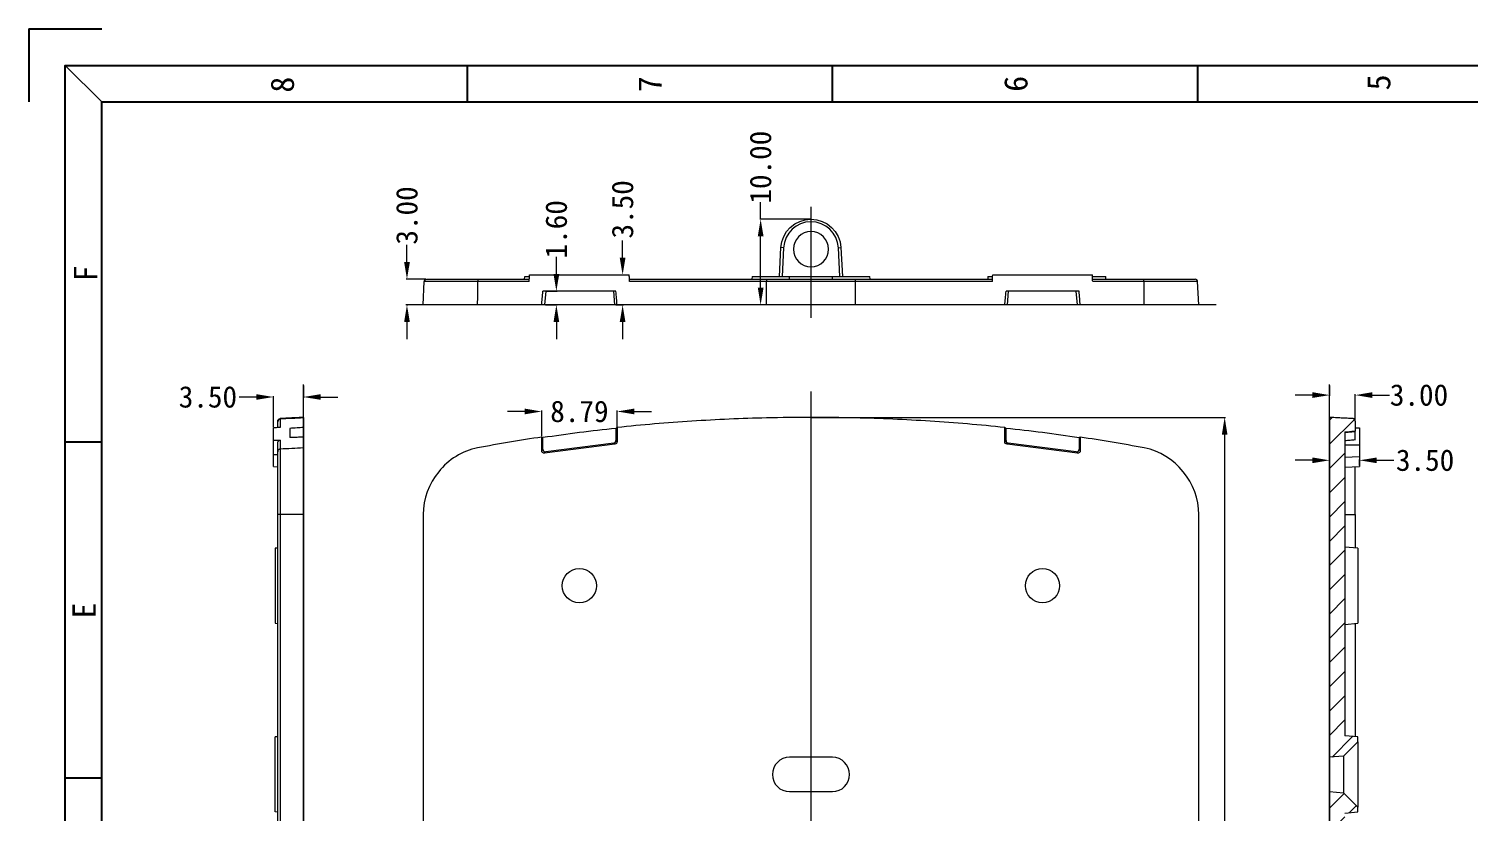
# Model space of a CAD drawing. Header units: inches. Extents: x 891 to 1249, y 156 to 796.
# Drawn here: x 890.9 to 1058.9, y 433.9 to 525.2 of the extents above; entities that cross this region are included whole.
import ezdxf
from ezdxf.enums import TextEntityAlignment as Align
from ezdxf.lldxf.tags import DXFTag

# ---------------------------------------------------------------- set-up
doc = ezdxf.new("R2010")
doc.units = ezdxf.units.IN
doc.header["$MEASUREMENT"] = 0
doc.layers.add('10', color=7, linetype='Continuous', true_color=0xffffff)
doc.layers.add('20', color=7, linetype='Continuous', true_color=0xffffff)
doc.layers.add('50', color=7, linetype='Continuous')
doc.layers.add('dim', color=82, linetype='Continuous', lineweight=9)
doc.layers.add('moldbase', color=7, linetype='Continuous', lineweight=20)
doc.styles.add('宋体', font='SimSun.ttf', dxfattribs={"width": 0.7})
tags = doc.linetypes.add('PHANTOM', pattern=[2.5, 1.25, -0.25, 0.25, -0.25, 0.25, -0.25]).pattern_tags.tags
tags[14:15] = [DXFTag(74, 4), DXFTag(75, 0), DXFTag(340, '0'), DXFTag(46, 0.0), DXFTag(50, 0.0), DXFTag(44, 0.0), DXFTag(45, 0.0)]
tags[12:13] = [DXFTag(74, 4), DXFTag(75, 0), DXFTag(340, '0'), DXFTag(46, 0.0), DXFTag(50, 0.0), DXFTag(44, 0.0), DXFTag(45, 0.0)]
tags[10:11] = [DXFTag(74, 4), DXFTag(75, 0), DXFTag(340, '0'), DXFTag(46, 0.0), DXFTag(50, 0.0), DXFTag(44, 0.0), DXFTag(45, 0.0)]
tags[8:9] = [DXFTag(74, 4), DXFTag(75, 0), DXFTag(340, '0'), DXFTag(46, 0.0), DXFTag(50, 0.0), DXFTag(44, 0.0), DXFTag(45, 0.0)]
tags[6:7] = [DXFTag(74, 4), DXFTag(75, 0), DXFTag(340, '0'), DXFTag(46, 0.0), DXFTag(50, 0.0), DXFTag(44, 0.0), DXFTag(45, 0.0)]
tags[4:5] = [DXFTag(74, 4), DXFTag(75, 0), DXFTag(340, '0'), DXFTag(46, 0.0), DXFTag(50, 0.0), DXFTag(44, 0.0), DXFTag(45, 0.0)]
doc.dimstyles.new('2.5', dxfattribs={"dimtxt": 2.5, "dimasz": 2, "dimexe": 0.1, "dimexo": 0.1, "dimgap": 0.1, "dimtad": 0, "dimzin": 0, "dimdsep": 46, "dimtxsty": 'Standard', "dimcen": 0, "dimclrd": 4, "dimclre": 4, "dimclrt": 3, "dimadec": 1, "dimazin": 0, "dimtfac": 1, "dimtofl": 0, "dimtmove": 0, "dimatfit": 3, "dimfxl": 0.18, "dimtolj": 1, "dimtzin": 0, "dimlwd": 9, "dimlwe": 9, "dimarcsym": 0})

# ---------------------------------------------------------------- blocks, each defined once
blk = doc.blocks.new('HATCH3')
at = {"color": 6, "lineweight": 9}
for p, q in [((619.94, 523.33), (620.24, 523.62)), ((619.94, 520.5), (622.86, 523.41)), ((619.94, 517.67), (621.74, 519.47)), ((619.94, 514.85), (621.74, 516.64)), ((619.94, 512.02), (621.74, 513.82)), ((619.94, 509.19), (621.74, 510.99)), ((619.94, 506.36), (621.74, 508.16)), ((619.94, 503.54), (621.74, 505.34)), ((619.94, 500.71), (621.74, 502.51)), ((619.94, 497.88), (621.74, 499.68)), ((619.94, 495.06), (621.74, 496.85)), ((619.94, 492.23), (621.74, 494.03)), ((619.94, 489.4), (621.74, 491.2)), ((619.94, 486.57), (621.74, 488.37)), ((620.24, 484.04), (622.63, 486.44)), ((619.94, 478.09), (621.65, 479.8)), ((619.94, 475.27), (621.74, 477.07)), ((622.24, 477.56), (623.07, 478.39)), ((619.94, 472.44), (621.74, 474.24)), ((619.94, 469.61), (621.74, 471.41)), ((619.94, 466.79), (621.74, 468.58)), ((619.94, 463.96), (621.74, 465.76)), ((619.94, 418.73), (621.74, 420.52)), ((619.94, 415.9), (621.74, 417.7)), ((619.94, 413.07), (621.74, 414.87)), ((619.94, 410.25), (621.74, 412.04)), ((619.94, 407.42), (621.74, 409.22)), ((619.94, 396.11), (621.24, 397.4)), ((619.94, 393.28), (622.81, 396.15)), ((619.94, 390.46), (621.74, 392.25)), ((619.94, 387.63), (621.74, 389.43)), ((619.94, 384.8), (621.74, 386.6)), ((619.94, 381.98), (621.74, 383.77)), ((619.94, 379.15), (621.74, 380.95)), ((619.94, 376.32), (621.74, 378.12)), ((619.94, 373.49), (623.26, 376.8)), ((628.55, 376.44), (628.92, 376.8)), ((623.98, 374.7), (624.26, 374.98)), ((629.64, 374.7), (629.94, 375))]:
    blk.add_line(p, q, dxfattribs=at)
blk = doc.blocks.new('*D48')
at = {"layer": 'Defpoints', "color": 0, "lineweight": 9}
for p in [(959.53, 480.63), (959.53, 478.76), (950.73, 477.64)]:
    blk.add_point(p, dxfattribs=at)
at = {"layer": 'dim', "color": 4, "lineweight": 9}
for p, q in [((948.73, 480.63), (946.73, 480.63)), ((950.73, 477.74), (950.73, 480.73)), ((959.53, 478.86), (959.53, 480.73)), ((961.53, 480.63), (963.53, 480.63))]:
    blk.add_line(p, q, dxfattribs=at)
for points in [[(948.73, 480.97), (948.73, 480.3), (950.73, 480.63)], [(961.53, 480.97), (961.53, 480.3), (959.53, 480.63)]]:
    blk.add_solid(points, dxfattribs=at)
at = {"layer": 'dim', "color": 3, "lineweight": 9, "insert": (955.13, 480.63), "char_height": 2.5, "attachment_point": 5}
blk.add_mtext('\\A1;8.79', dxfattribs=at)
blk = doc.blocks.new('*D52')
at = {"layer": 'Defpoints', "color": 0, "lineweight": 9}
for p in [(982.13, 479.94), (1030.37, 479.94), (982.14, 329.8)]:
    blk.add_point(p, dxfattribs=at)
at = {"layer": 'dim', "color": 4, "lineweight": 9}
for p, q in [((982.23, 479.94), (1030.47, 479.94)), ((1030.37, 477.94), (1030.37, 410.18)), ((1030.37, 331.8), (1030.37, 399.56)), ((982.24, 329.8), (1030.47, 329.8))]:
    blk.add_line(p, q, dxfattribs=at)
for points in [[(1030.04, 477.94), (1030.7, 477.94), (1030.37, 479.94)], [(1030.04, 331.8), (1030.7, 331.8), (1030.37, 329.8)]]:
    blk.add_solid(points, dxfattribs=at)
at = {"layer": 'dim', "color": 3, "lineweight": 9, "insert": (1030.37, 404.87), "char_height": 2.5, "attachment_point": 5, "rotation": 90}
blk.add_mtext('\\A1;150.14', dxfattribs=at)
blk = doc.blocks.new('*D67')
at = {"layer": 'Defpoints', "color": 0, "lineweight": 9}
for p in [(1042.6, 483.78), (1045.6, 482.54), (1045.6, 479.5)]:
    blk.add_point(p, dxfattribs=at)
at = {"layer": 'dim', "color": 4, "lineweight": 9}
for p, q in [((1040.6, 482.54), (1038.6, 482.54)), ((1042.6, 483.68), (1042.6, 482.44)), ((1045.6, 479.6), (1045.6, 482.64)), ((1047.6, 482.54), (1049.6, 482.54))]:
    blk.add_line(p, q, dxfattribs=at)
for points in [[(1040.6, 482.88), (1040.6, 482.21), (1042.6, 482.54)], [(1047.6, 482.88), (1047.6, 482.21), (1045.6, 482.54)]]:
    blk.add_solid(points, dxfattribs=at)
at = {"layer": 'dim', "color": 3, "lineweight": 9, "insert": (1053.03, 482.54), "char_height": 2.5, "attachment_point": 5}
blk.add_mtext('\\A1;3.00', dxfattribs=at)
blk = doc.blocks.new('*D68')
at = {"layer": 'Defpoints', "color": 0, "lineweight": 9}
for p in [(1042.6, 473.98), (1046.1, 474.94), (1046.1, 474.23)]:
    blk.add_point(p, dxfattribs=at)
at = {"layer": 'dim', "color": 4, "lineweight": 9}
for p, q in [((1040.6, 474.94), (1038.6, 474.94)), ((1042.6, 474.08), (1042.6, 475.04)), ((1046.1, 474.33), (1046.1, 475.04)), ((1048.1, 474.94), (1050.1, 474.94))]:
    blk.add_line(p, q, dxfattribs=at)
for points in [[(1040.6, 475.27), (1040.6, 474.61), (1042.6, 474.94)], [(1048.1, 475.27), (1048.1, 474.61), (1046.1, 474.94)]]:
    blk.add_solid(points, dxfattribs=at)
at = {"layer": 'dim', "color": 3, "lineweight": 9, "insert": (1053.74, 474.94), "char_height": 2.5, "attachment_point": 5}
blk.add_mtext('\\A1;3.50', dxfattribs=at)
blk = doc.blocks.new('*D72')
at = {"layer": 'Defpoints', "color": 0, "lineweight": 9}
for p in [(951.21, 494.65), (952.44, 494.65), (951.07, 493.05)]:
    blk.add_point(p, dxfattribs=at)
at = {"layer": 'dim', "color": 4, "lineweight": 9}
for p, q in [((952.44, 496.65), (952.44, 498.65)), ((951.31, 494.65), (952.54, 494.65)), ((951.17, 493.05), (952.54, 493.05)), ((952.44, 491.05), (952.44, 489.05))]:
    blk.add_line(p, q, dxfattribs=at)
for points in [[(952.11, 496.65), (952.78, 496.65), (952.44, 494.65)], [(952.11, 491.05), (952.78, 491.05), (952.44, 493.05)]]:
    blk.add_solid(points, dxfattribs=at)
at = {"layer": 'dim', "color": 3, "lineweight": 9, "insert": (952.44, 501.87), "char_height": 2.5, "attachment_point": 5, "rotation": 90}
blk.add_mtext('\\A1;1.60', dxfattribs=at)
blk = doc.blocks.new('*D73')
at = {"layer": 'Defpoints', "color": 0, "lineweight": 9}
for p in [(958.96, 496.55), (960.17, 496.55), (959.27, 493.05)]:
    blk.add_point(p, dxfattribs=at)
at = {"layer": 'dim', "color": 4, "lineweight": 9}
for p, q in [((960.17, 498.55), (960.17, 500.55)), ((959.06, 496.55), (960.27, 496.55)), ((959.37, 493.05), (960.27, 493.05)), ((960.17, 491.05), (960.17, 489.05))]:
    blk.add_line(p, q, dxfattribs=at)
for points in [[(959.83, 498.55), (960.5, 498.55), (960.17, 496.55)], [(959.83, 491.05), (960.5, 491.05), (960.17, 493.05)]]:
    blk.add_solid(points, dxfattribs=at)
at = {"layer": 'dim', "color": 3, "lineweight": 9, "insert": (960.17, 504.19), "char_height": 2.5, "attachment_point": 5, "rotation": 90}
blk.add_mtext('\\A1;3.50', dxfattribs=at)
blk = doc.blocks.new('*D74')
at = {"layer": 'Defpoints', "color": 0, "lineweight": 9}
for p in [(935.02, 496.05), (937.34, 496.05), (934.9, 493.05)]:
    blk.add_point(p, dxfattribs=at)
at = {"layer": 'dim', "color": 4, "lineweight": 9}
for p, q in [((935.02, 498.05), (935.02, 500.05)), ((937.24, 496.05), (934.92, 496.05)), ((935, 493.05), (935.12, 493.05)), ((935.02, 491.05), (935.02, 489.05))]:
    blk.add_line(p, q, dxfattribs=at)
for points in [[(934.69, 498.05), (935.36, 498.05), (935.02, 496.05)], [(934.69, 491.05), (935.36, 491.05), (935.02, 493.05)]]:
    blk.add_solid(points, dxfattribs=at)
at = {"layer": 'dim', "color": 3, "lineweight": 9, "insert": (935.02, 503.48), "char_height": 2.5, "attachment_point": 5, "rotation": 90}
blk.add_mtext('\\A1;3.00', dxfattribs=at)
blk = doc.blocks.new('*D75')
at = {"layer": 'Defpoints', "color": 0, "lineweight": 9}
for p in [(976.26, 503.05), (982.13, 503.05), (976.94, 493.05)]:
    blk.add_point(p, dxfattribs=at)
at = {"layer": 'dim', "color": 4, "lineweight": 9}
for p, q in [((976.26, 503.05), (976.26, 505.05)), ((982.03, 503.05), (976.16, 503.05)), ((976.26, 495.05), (976.26, 501.05)), ((976.84, 493.05), (976.16, 493.05))]:
    blk.add_line(p, q, dxfattribs=at)
for points in [[(975.93, 501.05), (976.6, 501.05), (976.26, 503.05)], [(975.93, 495.05), (976.6, 495.05), (976.26, 493.05)]]:
    blk.add_solid(points, dxfattribs=at)
at = {"layer": 'dim', "color": 3, "lineweight": 9, "insert": (976.26, 509.11), "char_height": 2.5, "attachment_point": 5, "rotation": 90}
blk.add_mtext('\\A1;10.00', dxfattribs=at)
blk = doc.blocks.new('*D78')
at = {"layer": 'Defpoints', "color": 0, "lineweight": 9}
for p in [(922.95, 483.78), (919.45, 482.32), (919.45, 478.72)]:
    blk.add_point(p, dxfattribs=at)
at = {"layer": 'dim', "color": 4, "lineweight": 9}
for p, q in [((917.45, 482.32), (915.45, 482.32)), ((919.45, 478.82), (919.45, 482.42)), ((922.95, 483.68), (922.95, 482.22)), ((924.95, 482.32), (926.95, 482.32))]:
    blk.add_line(p, q, dxfattribs=at)
for points in [[(917.45, 482.65), (917.45, 481.99), (919.45, 482.32)], [(924.95, 482.65), (924.95, 481.99), (922.95, 482.32)]]:
    blk.add_solid(points, dxfattribs=at)
at = {"layer": 'dim', "color": 3, "lineweight": 9, "insert": (911.81, 482.32), "char_height": 2.5, "attachment_point": 5}
blk.add_mtext('\\A1;3.50', dxfattribs=at)
blk = doc.blocks.new('7')
at = {"color": 8}
for q in [(2015.95, 533.19), (2005.95, 523.19)]:
    blk.add_line((2005.95, 533.19), q, dxfattribs=at)
for p, q in [((2065.95, 528.19), (2065.95, 523.19)), ((2115.95, 528.19), (2115.95, 523.19)), ((2165.95, 528.19), (2165.95, 523.19)), ((2010.95, 476.69), (2015.95, 476.69)), ((2010.95, 430.69), (2015.95, 430.69))]:
    blk.add_line(p, q)
for points in [[(2420.95, 241.19), (2010.95, 241.19), (2010.95, 528.19), (2420.95, 528.19)], [(2415.95, 246.19), (2015.95, 246.19), (2015.95, 523.19), (2415.95, 523.19)]]:
    blk.add_lwpolyline(points, close=True)
at = {"layer": 'moldbase'}
blk.add_line((2015.95, 523.19), (2010.95, 528.19), dxfattribs=at)
at = {"style": '宋体'}
for s, p in [('6', (2141.1, 525.67)), ('5', (2190.78, 525.86)), ('8', (2040.68, 525.55)), ('7', (2090.98, 525.61)), ('F', (2013.73, 499.72)), ('E', (2013.51, 453.59))]:
    blk.add_text(s, height=3.2, rotation=90, dxfattribs=at).set_placement(p, align=Align.MIDDLE)

msp = doc.modelspace()

# ---------------------------------------------------------------- linework, layer by layer
at = {"layer": '10', "color": 1, "linetype": 'PHANTOM', "lineweight": 9, "ltscale": 5}
msp.add_line((982.135, 491.543), (982.135, 504.494), dxfattribs=at)
at = {"layer": '10', "color": 1, "linetype": 'PHANTOM', "lineweight": 9, "ltscale": 8}
for p, q in [((1029.361, 493.049), (934.902, 493.049)), ((922.947, 325.86), (922.947, 483.78)), ((1042.598, 325.86), (1042.598, 483.78)), ((982.135, 325.047), (982.135, 482.968))]:
    msp.add_line(p, q, dxfattribs=at)
at = {"layer": '20', "color": 7, "lineweight": 9}
for p, q in [((978.459, 496.349), (978.636, 499.732)), ((978.936, 499.717), (978.636, 499.732)), ((978.936, 499.717), (978.759, 496.349)), ((985.327, 499.717), (985.627, 499.732)), ((985.503, 496.349), (985.327, 499.717)), ((985.627, 499.732), (985.804, 496.349)), ((936.901, 493.049), (937.043, 495.765)), ((948.74, 496.049), (948.767, 496.349)), ((948.767, 496.349), (949.257, 496.349)), ((975.263, 496.349), (975.237, 496.049)), ((975.263, 496.349), (979.632, 496.349)), ((979.632, 496.049), (979.632, 496.349)), ((979.632, 496.349), (984.632, 496.349)), ((984.632, 496.049), (984.632, 496.349)), ((984.632, 496.349), (989.001, 496.349)), ((989.027, 496.049), (989.001, 496.349)), ((1002.765, 496.349), (1002.739, 496.049)), ((1002.765, 496.349), (1003.298, 496.349)), ((1014.964, 496.349), (1016.502, 496.349)), ((1016.529, 496.049), (1016.502, 496.349)), ((1027.362, 493.049), (1027.219, 495.765)), ((951.211, 494.649), (951.071, 493.049)), ((959.268, 493.049), (959.128, 494.649)), ((1005.135, 494.649), (1004.995, 493.049)), ((1013.192, 493.049), (1013.052, 494.649)), ((951.071, 493.049), (950.734, 493.049)), ((959.268, 493.049), (951.071, 493.049)), ((959.529, 493.049), (959.268, 493.049)), ((1004.995, 493.049), (1004.734, 493.049)), ((1013.192, 493.049), (1004.995, 493.049)), ((1013.529, 493.049), (1013.192, 493.049)), ((922.947, 478.763), (922.947, 477.644)), ((959.529, 478.763), (959.529, 477.11)), ((1004.734, 477.11), (1004.734, 478.762)), ((1042.598, 479.944), (1042.598, 440.32)), ((1045.598, 479.502), (1045.598, 478.351)), ((1046.098, 478.723), (1046.098, 476.747)), ((919.447, 475.628), (919.447, 477.243)), ((950.734, 476.067), (950.734, 477.644)), ((950.874, 476.226), (950.874, 477.58)), ((959.389, 478.663), (959.389, 477.233)), ((959.389, 477.233), (959.529, 477.11)), ((1004.734, 477.11), (1004.874, 477.233)), ((1004.874, 477.233), (1004.874, 478.663)), ((1013.389, 477.579), (1013.389, 476.226)), ((1013.529, 477.643), (1013.529, 476.067)), ((1044.398, 478.185), (1045.598, 478.29)), ((1044.398, 478.246), (1044.398, 442.82)), ((919.447, 475.628), (919.947, 475.628)), ((919.447, 474.217), (919.447, 475.628)), ((950.734, 476.067), (950.874, 476.226)), ((959.268, 476.813), (951.071, 475.771)), ((951.211, 475.93), (951.071, 475.771)), ((959.128, 476.936), (951.211, 475.93)), ((959.268, 476.813), (959.128, 476.936)), ((1005.135, 476.936), (1004.995, 476.813)), ((1013.192, 475.771), (1004.995, 476.813)), ((1013.052, 475.93), (1005.135, 476.936)), ((1013.192, 475.771), (1013.052, 475.93)), ((1013.389, 476.226), (1013.529, 476.067)), ((1044.398, 476.747), (1046.098, 476.747)), ((1046.098, 475.347), (1044.398, 475.259)), ((1046.098, 476.747), (1046.098, 475.347)), ((1046.098, 475.347), (1046.098, 474.228)), ((919.447, 474.217), (919.947, 474.191)), ((1044.398, 474.14), (1046.098, 474.228)), ((1044.398, 474.128), (1046.098, 474.217)), ((1046.098, 474.217), (1046.098, 474.228)), ((920.231, 468.617), (919.947, 468.617)), ((919.947, 346.549), (919.947, 468.617)), ((919.947, 464.718), (919.947, 468.609)), ((922.947, 468.617), (920.231, 468.617)), ((920.231, 468.617), (920.231, 346.549)), ((922.947, 468.617), (922.947, 346.55)), ((936.901, 468.617), (936.901, 346.55)), ((1027.359, 346.528), (1027.362, 468.61)), ((1044.398, 468.617), (1045.598, 468.617)), ((1045.598, 468.617), (1045.598, 464.715)), ((919.947, 464.718), (919.647, 464.692)), ((919.947, 464.715), (919.647, 464.689)), ((919.647, 464.692), (919.647, 464.689)), ((919.647, 464.689), (919.647, 460.32)), ((1045.898, 464.689), (1044.398, 464.82)), ((1045.898, 464.689), (1045.898, 455.951)), ((919.647, 460.32), (919.647, 455.951)), ((919.647, 455.951), (919.947, 455.925)), ((919.947, 442.715), (919.947, 455.923)), ((1044.398, 455.82), (1045.898, 455.951)), ((1045.598, 455.924), (1045.598, 442.715)), ((919.947, 442.715), (919.647, 442.689)), ((919.647, 433.951), (919.647, 442.689)), ((1045.898, 442.12), (1044.242, 440.464)), ((1045.898, 442.689), (1044.398, 442.82)), ((1045.898, 442.12), (1045.898, 442.689)), ((1045.898, 442.12), (1045.898, 434.52)), ((984.632, 440.32), (979.632, 440.32)), ((1044.242, 440.464), (1042.598, 440.32)), ((1042.598, 440.32), (1042.598, 436.32)), ((1044.242, 440.464), (1044.242, 436.176)), ((979.632, 436.32), (984.632, 436.32)), ((1042.598, 436.32), (1044.242, 436.176)), ((1042.598, 436.32), (1042.598, 419.82)), ((1044.242, 436.176), (1045.898, 434.52)), ((919.947, 433.925), (919.647, 433.951)), ((1044.398, 433.82), (1045.898, 433.951)), ((1045.898, 433.951), (1045.898, 434.52))]:
    msp.add_line(p, q, dxfattribs=at)
at = {"layer": '20', "color": 7, "lineweight": 9, "extrusion": (0, 0, -1)}
msp.add_circle((-982.131, 499.549), 2.05, dxfattribs=at)
at = {"layer": '20', "color": 7, "lineweight": 9}
for centre in [(955.13, 460.32), (1009.13, 460.323)]:
    msp.add_circle(centre, 2, dxfattribs=at)
at = {"layer": '20', "color": 7, "lineweight": 9, "extrusion": (0, 0, -1)}
for centre, radius, start, end in [((-982.131, 499.549), 3.5, 3, 177), ((-937.343, 495.749), 0.3, 3, 90), ((-920.247, 479.502), 0.3, 0, 86.8188)]:
    msp.add_arc(centre, radius, start, end, dxfattribs=at)
at = {"layer": '20', "color": 7, "lineweight": 9}
for centre, radius, start, end in [((982.131, 499.549), 3.2, 3, 177), ((979.632, 438.32), 2, 90, 270), ((984.632, 438.32), 2, 270, 90)]:
    msp.add_arc(centre, radius, start, end, dxfattribs=at)
for centre, major_axis, ratio, start_param, end_param in [((976.946, 495.749), (0, -0.3), 0.0240309, 3.1415927, 4.6600291), ((987.316, 495.749), (0, -0.3), 0.02398, 1.6231562, 3.1415927), ((1026.92, 495.749), (-0.3, 0), 0.9999997, 3.1939525, 4.712389), ((920.247, 479.442), (0.3, 0), 0.9997112, 1.6231562, 3.1415927), ((959.088, 477.235), (0.227, -0.2), 0.9932715, 5.5643638, 7.0020068), ((1005.175, 477.235), (-0.227, -0.2), 0.9932715, 5.5643638, 7.0020068), ((951.175, 476.229), (-0.2, -0.227), 0.9913545, 5.4388669, 7.1275037), ((1013.088, 476.229), (0.2, -0.227), 0.9913545, 5.4388669, 7.1275037)]:
    msp.add_ellipse(centre, major_axis=major_axis, ratio=ratio, start_param=start_param, end_param=end_param, dxfattribs=at)
at = {"layer": '20', "color": 7, "lineweight": 9, "extrusion": (0, 0, -1)}
for centre, major_axis, ratio, start_param, end_param in [((959.228, 477.112), (0.227, -0.2), 0.9932715, 5.5643638, 7.0020068), ((1005.035, 477.112), (-0.227, -0.2), 0.9932715, 5.5643638, 7.0020068), ((951.035, 476.07), (-0.2, -0.227), 0.9913545, 5.4388669, 7.1275037), ((1013.228, 476.07), (0.2, -0.227), 0.9913545, 5.4388669, 7.1275037)]:
    msp.add_ellipse(centre, major_axis=major_axis, ratio=ratio, start_param=start_param, end_param=end_param, dxfattribs=at)
at = {"layer": '20', "color": 7, "lineweight": 9}
for points, knots in [([(943.288, 495.765), (943.068, 495.765), (942.849, 495.765), (942.421, 495.765), (942.211, 495.765), (941.594, 495.765), (941.199, 495.765), (940.631, 495.765), (940.445, 495.765), (940.089, 495.765), (939.918, 495.765), (939.422, 495.765), (939.117, 495.765), (938.697, 495.765), (938.563, 495.765), (938.313, 495.765), (938.195, 495.765), (937.867, 495.765), (937.679, 495.765), (937.485, 495.765), (937.449, 495.765), (937.38, 495.765), (937.348, 495.765), (937.259, 495.765), (937.209, 495.765), (937.087, 495.765), (937.039, 495.765), (937.046, 495.765)], [0, 0, 0, 0, 0.0625, 0.0625, 0.125, 0.125, 0.25, 0.25, 0.3125, 0.3125, 0.375, 0.375, 0.5, 0.5, 0.5625, 0.5625, 0.625, 0.625, 0.75, 0.75, 0.78125, 0.78125, 0.8125, 0.8125, 0.875, 0.875, 1, 1, 1, 1]), ([(937.341, 496.049), (937.345, 496.049), (937.993, 496.049), (940.143, 496.049), (941.651, 496.049), (943.343, 496.049)], [0, 0, 0, 0, 0.5, 0.5, 1, 1, 1, 1]), ([(949.279, 495.765), (949.082, 495.765), (948.884, 495.765), (948.687, 495.765), (947.897, 495.765), (947.107, 495.765), (946.319, 495.765), (945.307, 495.765), (944.296, 495.765), (943.287, 495.765)], [0, 0, 0, 0, 0.0986731, 0.0986731, 0.0986731, 0.4933787, 0.4933787, 0.4933787, 1, 1, 1, 1]), ([(960.983, 495.765), (960.978, 495.86), (960.973, 495.954), (960.968, 496.049), (960.96, 496.216), (960.951, 496.383), (960.942, 496.549)], [0, 0, 0, 0, 0.3624881, 0.3624881, 0.3624881, 1, 1, 1, 1]), ([(987.324, 495.765), (986.166, 495.765), (985.008, 495.765), (983.85, 495.765), (982.693, 495.765), (981.535, 495.765), (980.378, 495.765), (979.232, 495.765), (978.085, 495.765), (976.939, 495.765)], [0, 0, 0, 0, 0.3344722, 0.3344722, 0.3344722, 0.6688223, 0.6688223, 0.6688223, 1, 1, 1, 1]), ([(976.946, 496.049), (978.091, 496.049), (979.236, 496.049), (980.38, 496.049), (981.536, 496.049), (982.692, 496.049), (983.848, 496.049), (985.004, 496.049), (986.16, 496.049), (987.316, 496.049)], [0, 0, 0, 0, 0.3311624, 0.3311624, 0.3311624, 0.6655408, 0.6655408, 0.6655408, 1, 1, 1, 1]), ([(1014.983, 495.765), (1014.978, 495.86), (1014.973, 495.954), (1014.968, 496.049), (1014.96, 496.216), (1014.951, 496.383), (1014.942, 496.549)], [0, 0, 0, 0, 0.3624882, 0.3624882, 0.3624882, 1, 1, 1, 1]), ([(1020.974, 495.765), (1020.778, 495.765), (1020.581, 495.765), (1020.384, 495.765), (1019.598, 495.765), (1018.81, 495.765), (1018.022, 495.765), (1017.01, 495.765), (1015.997, 495.765), (1014.983, 495.765)], [0, 0, 0, 0, 0.0986985, 0.0986985, 0.0986985, 0.4935057, 0.4935057, 0.4935057, 1, 1, 1, 1]), ([(1020.918, 496.049), (1022.613, 496.049), (1024.127, 496.049), (1026.272, 496.049), (1026.917, 496.049), (1026.921, 496.049)], [0, 0, 0, 0, 0.5, 0.5, 1, 1, 1, 1]), ([(1027.219, 495.765), (1027.208, 495.765), (1027.165, 495.765), (1027.134, 495.765), (1027.012, 495.765), (1026.894, 495.765), (1026.702, 495.765), (1026.661, 495.765), (1026.575, 495.765), (1026.53, 495.765), (1026.389, 495.765), (1026.287, 495.765), (1025.958, 495.765), (1025.709, 495.765), (1025.36, 495.765), (1025.288, 495.765), (1025.141, 495.765), (1025.065, 495.765), (1024.834, 495.765), (1024.674, 495.765), (1024.176, 495.765), (1023.822, 495.765), (1023.253, 495.765), (1023.057, 495.765), (1022.659, 495.765), (1022.457, 495.765), (1021.839, 495.765), (1021.414, 495.765), (1020.973, 495.765)], [0, 0, 0, 0, 0.0625, 0.125, 0.125, 0.25, 0.25, 0.28125, 0.28125, 0.3125, 0.3125, 0.375, 0.375, 0.5, 0.5, 0.53125, 0.53125, 0.5625, 0.5625, 0.625, 0.625, 0.75, 0.75, 0.8125, 0.8125, 0.875, 0.875, 1, 1, 1, 1]), ([(950.734, 493.049), (950.756, 493.297), (950.777, 493.545), (950.799, 493.793), (950.824, 494.078), (950.849, 494.364), (950.874, 494.649)], [0, 0, 0, 0, 0.4645478, 0.4645478, 0.4645478, 1, 1, 1, 1]), ([(959.529, 493.049), (959.507, 493.294), (959.486, 493.539), (959.464, 493.784), (959.439, 494.072), (959.414, 494.361), (959.389, 494.649)], [0, 0, 0, 0, 0.4592091, 0.4592091, 0.4592091, 1, 1, 1, 1]), ([(1004.734, 493.049), (1004.755, 493.294), (1004.777, 493.539), (1004.798, 493.784), (1004.824, 494.072), (1004.849, 494.361), (1004.874, 494.649)], [0, 0, 0, 0, 0.4592071, 0.4592071, 0.4592071, 1, 1, 1, 1]), ([(1013.529, 493.049), (1013.507, 493.297), (1013.485, 493.545), (1013.464, 493.793), (1013.439, 494.078), (1013.414, 494.364), (1013.389, 494.649)], [0, 0, 0, 0, 0.4645473, 0.4645473, 0.4645473, 1, 1, 1, 1]), ([(943.262, 493.049), (941.467, 493.049), (939.861, 493.049), (937.586, 493.049), (936.897, 493.049), (936.903, 493.049)], [0, 0, 0, 0, 0.5, 0.5, 1, 1, 1, 1]), ([(987.327, 493.049), (986.184, 493.049), (985.041, 493.049), (983.898, 493.049), (982.738, 493.049), (981.578, 493.049), (980.417, 493.049), (979.257, 493.049), (978.096, 493.049), (976.936, 493.049)], [0, 0, 0, 0, 0.3299695, 0.3299695, 0.3299695, 0.664944, 0.664944, 0.664944, 1, 1, 1, 1]), ([(920.231, 478.768), (920.137, 478.763), (920.042, 478.757), (919.947, 478.752), (919.78, 478.742), (919.614, 478.732), (919.447, 478.723)], [0, 0, 0, 0, 0.3624881, 0.3624881, 0.3624881, 1, 1, 1, 1]), ([(919.947, 479.442), (919.947, 479.47), (919.947, 479.485), (919.947, 479.49), (919.947, 479.495), (919.947, 479.507), (919.947, 479.501)], [0, 0, 0, 0, 0.661292, 0.661292, 0.661292, 1, 1, 1, 1]), ([(922.947, 478.763), (922.702, 478.747), (922.457, 478.732), (922.212, 478.717), (921.924, 478.699), (921.635, 478.681), (921.347, 478.663)], [0, 0, 0, 0, 0.4592091, 0.4592091, 0.4592091, 1, 1, 1, 1]), ([(922.947, 479.946), (922.947, 479.941), (922.947, 479.937), (922.947, 479.932), (922.947, 479.928), (922.947, 479.912), (922.947, 479.884)], [0, 0, 0, 0, 0.3285561, 0.3285561, 0.3285561, 1, 1, 1, 1]), ([(959.529, 478.763), (959.507, 478.747), (959.486, 478.732), (959.464, 478.717), (959.439, 478.699), (959.414, 478.681), (959.389, 478.663)], [0, 0, 0, 0, 0.4592091, 0.4592091, 0.4592091, 1, 1, 1, 1]), ([(976.936, 479.884), (974.029, 479.814), (971.124, 479.686), (965.319, 479.313), (962.421, 479.068), (959.529, 478.763)], [0, 0, 0, 0, 0.5, 0.5, 1, 1, 1, 1]), ([(987.327, 479.884), (985.595, 479.925), (983.863, 479.944), (980.399, 479.944), (978.667, 479.926), (976.936, 479.884)], [0, 0, 0, 0, 0.5, 0.5, 1, 1, 1, 1]), ([(1004.734, 478.762), (1001.843, 479.068), (998.947, 479.313), (993.141, 479.686), (990.235, 479.814), (987.327, 479.884)], [0, 0, 0, 0, 0.5, 0.5, 1, 1, 1, 1]), ([(1004.734, 478.762), (1004.755, 478.747), (1004.777, 478.732), (1004.798, 478.717), (1004.824, 478.699), (1004.849, 478.681), (1004.874, 478.663)], [0, 0, 0, 0, 0.4592071, 0.4592071, 0.4592071, 1, 1, 1, 1]), ([(1045.314, 479.802), (1045.029, 479.817), (1044.743, 479.832), (1044.458, 479.847), (1044.148, 479.863), (1043.838, 479.879), (1043.528, 479.895), (1043.218, 479.912), (1042.908, 479.928), (1042.598, 479.944)], [0, 0, 0, 0, 0.3152266, 0.3152266, 0.3152266, 0.6576133, 0.6576133, 0.6576133, 1, 1, 1, 1]), ([(1045.598, 479.502), (1045.598, 479.536), (1045.593, 479.57), (1045.582, 479.602), (1045.57, 479.633), (1045.554, 479.663), (1045.533, 479.69), (1045.512, 479.716), (1045.486, 479.739), (1045.457, 479.757), (1045.429, 479.774), (1045.397, 479.788), (1045.364, 479.795), (1045.348, 479.799), (1045.331, 479.801), (1045.314, 479.802)], [0, 0, 0, 0, 0.2223585, 0.2223585, 0.2223585, 0.444717, 0.444717, 0.444717, 0.6670756, 0.6670756, 0.6670756, 0.8894341, 0.8894341, 0.8894341, 1, 1, 1, 1]), ([(919.947, 476.977), (919.947, 477.015), (919.954, 477.053), (919.982, 477.124), (920.003, 477.157), (920.081, 477.24), (920.155, 477.274), (920.231, 477.278)], [0, 0, 0, 0, 0.25, 0.25, 0.5, 0.5, 1, 1, 1, 1]), ([(922.947, 477.644), (922.699, 477.634), (922.452, 477.624), (922.204, 477.614), (921.918, 477.603), (921.633, 477.592), (921.347, 477.58)], [0, 0, 0, 0, 0.4645478, 0.4645478, 0.4645478, 1, 1, 1, 1]), ([(950.734, 477.644), (950.756, 477.634), (950.777, 477.624), (950.799, 477.614), (950.824, 477.603), (950.849, 477.592), (950.874, 477.58)], [0, 0, 0, 0, 0.4645478, 0.4645478, 0.4645478, 1, 1, 1, 1]), ([(1013.529, 477.643), (1013.507, 477.633), (1013.485, 477.624), (1013.464, 477.614), (1013.439, 477.602), (1013.414, 477.591), (1013.389, 477.579)], [0, 0, 0, 0, 0.4645473, 0.4645473, 0.4645473, 1, 1, 1, 1]), ([(1044.398, 478.246), (1044.518, 478.257), (1044.638, 478.267), (1044.758, 478.278), (1044.878, 478.288), (1044.998, 478.299), (1045.118, 478.309), (1045.278, 478.323), (1045.438, 478.337), (1045.598, 478.351)], [0, 0, 0, 0, 0.3000003, 0.3000003, 0.3000003, 0.6000006, 0.6000006, 0.6000006, 1, 1, 1, 1]), ([(1045.598, 477.31), (1045.398, 477.293), (1045.198, 477.276), (1044.998, 477.26), (1044.798, 477.243), (1044.598, 477.227), (1044.398, 477.21)], [0, 0, 0, 0, 0.5, 0.5, 0.5, 1, 1, 1, 1]), ([(1045.598, 477.305), (1045.598, 477.31), (1045.598, 477.314), (1045.598, 477.319), (1045.598, 477.565), (1045.598, 477.787), (1045.598, 478.113), (1045.598, 478.226), (1045.598, 478.29)], [0, 0, 0, 0, 0.0033231, 0.0033231, 0.0033231, 0.5016616, 0.5016616, 1, 1, 1, 1]), ([(920.231, 476.242), (920.193, 476.24), (920.156, 476.231), (920.087, 476.2), (920.056, 476.178), (920.003, 476.123), (919.982, 476.091), (919.954, 476.022), (919.947, 475.985), (919.947, 475.948)], [0, 0, 0, 0, 0.25, 0.25, 0.5, 0.5, 0.75, 0.75, 1, 1, 1, 1]), ([(919.947, 468.617), (919.947, 470.339), (919.947, 472.007), (919.947, 474.664), (919.947, 475.63), (919.947, 475.948)], [0, 0, 0, 0, 0.5, 0.5, 1, 1, 1, 1]), ([(920.231, 476.242), (920.231, 476.201), (920.231, 476.148), (920.231, 476.024), (920.231, 475.953), (920.231, 475.71), (920.231, 475.512), (920.231, 475.16), (920.231, 475.034), (920.231, 474.769), (920.231, 474.629), (920.231, 474.191), (920.231, 473.872), (920.231, 473.354), (920.231, 473.174), (920.231, 472.806), (920.231, 472.618), (920.231, 472.041), (920.231, 471.64), (920.231, 471.118), (920.231, 471.012), (920.231, 470.8), (920.231, 470.693), (920.231, 470.372), (920.231, 470.157), (920.231, 469.505), (920.231, 469.065), (920.231, 468.617)], [0, 0, 0, 0, 0.0625, 0.0625, 0.125, 0.125, 0.25, 0.25, 0.3125, 0.3125, 0.375, 0.375, 0.5, 0.5, 0.5625, 0.5625, 0.625, 0.625, 0.75, 0.75, 0.78125, 0.78125, 0.8125, 0.8125, 0.875, 0.875, 1, 1, 1, 1]), ([(922.947, 476.382), (922.947, 476.045), (922.947, 475.018), (922.947, 472.207), (922.947, 470.442), (922.947, 468.617)], [0, 0, 0, 0, 0.5, 0.5, 1, 1, 1, 1]), ([(943.262, 476.382), (941.467, 476.045), (939.861, 475.018), (937.586, 472.207), (936.901, 470.442), (936.901, 468.617)], [0, 0, 0, 0, 0.5, 0.5, 1, 1, 1, 1]), ([(1045.598, 468.617), (1045.598, 470.014), (1045.598, 471.476), (1045.598, 473.266), (1045.598, 473.813), (1045.598, 474.208)], [0, 0, 0, 0, 0.6338014, 0.6338014, 1, 1, 1, 1])]:
    msp.add_open_spline(points, degree=3, knots=knots, dxfattribs=at)
for points, degree in [([(943.262, 493.044), (943.27, 493.951), (943.279, 494.858), (943.288, 495.765)], 3), ([(943.288, 495.765), (943.289, 495.917), (943.315, 496.049), (943.343, 496.049)], 3), ([(943.342, 496.049), (945.321, 496.049), (947.305, 496.049), (949.294, 496.049)], 3), ([(949.279, 495.765), (949.293, 496.026), (949.307, 496.288), (949.32, 496.549)], 3), ([(949.32, 496.549), (953.179, 496.549), (957.055, 496.549), (960.942, 496.549)], 3), ([(960.968, 496.049), (966.28, 496.049), (971.61, 496.049), (976.946, 496.049)], 3), ([(976.939, 495.765), (971.611, 495.765), (966.288, 495.765), (960.983, 495.765)], 3), ([(976.936, 493.049), (976.937, 493.954), (976.938, 494.86), (976.939, 495.765)], 3), ([(987.316, 496.049), (992.653, 496.049), (997.982, 496.049), (1003.294, 496.049)], 3), ([(987.327, 493.049), (987.326, 493.954), (987.325, 494.86), (987.324, 495.765)], 3), ([(1003.279, 495.765), (997.975, 495.765), (992.652, 495.765), (987.324, 495.765)], 3), ([(1003.279, 495.765), (1003.293, 496.026), (1003.307, 496.288), (1003.32, 496.549)], 3), ([(1003.32, 496.549), (1007.207, 496.549), (1011.083, 496.549), (1014.942, 496.549)], 3), ([(1014.968, 496.049), (1016.957, 496.049), (1018.941, 496.049), (1020.919, 496.049)], 3), ([(1020.974, 495.765), (1020.973, 495.917), (1020.947, 496.049), (1020.919, 496.049)], 3), ([(1021.001, 493.044), (1020.992, 493.951), (1020.983, 494.858), (1020.974, 495.765)], 3), ([(959.389, 494.649), (956.544, 494.649), (953.704, 494.649), (950.874, 494.649)], 3), ([(1013.389, 494.649), (1010.559, 494.649), (1007.719, 494.649), (1004.874, 494.649)], 3), ([(950.734, 493.049), (948.235, 493.049), (945.744, 493.049), (943.261, 493.049)], 3), ([(976.936, 493.049), (971.122, 493.049), (965.313, 493.049), (959.529, 493.049)], 3), ([(1004.734, 493.049), (998.953, 493.049), (993.143, 493.049), (987.327, 493.049)], 3), ([(1021.001, 493.049), (1018.518, 493.049), (1016.027, 493.049), (1013.529, 493.049)], 3), ([(1027.363, 493.049), (1027.358, 493.049), (1024.598, 493.049), (1021, 493.049)], 3), ([(919.447, 477.243), (919.447, 477.846), (919.447, 478.338), (919.447, 478.723)], 3), ([(919.947, 478.784), (919.947, 479.124), (919.947, 479.342), (919.947, 479.442)], 3), ([(922.947, 479.944), (920.231, 479.802)], 1), ([(922.947, 479.884), (922.042, 479.837), (921.137, 479.789), (920.231, 479.742)], 3), ([(920.231, 479.802), (920.231, 479.783), (920.231, 479.742)], 2), ([(920.231, 479.742), (920.231, 479.614), (920.231, 479.291), (920.231, 478.768)], 3), ([(922.947, 479.884), (922.947, 479.744), (922.947, 479.373), (922.947, 478.763)], 3), ([(1045.314, 479.798), (1042.598, 479.941)], 1), ([(1045.598, 478.752), (1045.765, 478.742), (1045.932, 478.732), (1046.098, 478.723)], 3), ([(920.231, 477.278), (919.97, 477.266), (919.708, 477.254), (919.447, 477.243)], 3), ([(920.231, 477.278), (920.231, 476.964), (920.231, 476.621), (920.231, 476.247)], 3), ([(921.347, 478.663), (921.347, 478.361), (921.347, 478), (921.347, 477.58)], 3), ([(922.947, 477.644), (922.947, 477.272), (922.947, 476.853), (922.947, 476.387)], 3), ([(950.734, 477.644), (948.235, 477.272), (945.744, 476.853), (943.261, 476.387)], 3), ([(959.389, 478.663), (956.544, 478.361), (953.704, 478), (950.874, 477.58)], 3), ([(1013.389, 477.579), (1010.559, 477.999), (1007.719, 478.36), (1004.874, 478.663)], 3), ([(1021.001, 476.387), (1018.518, 476.853), (1016.027, 477.271), (1013.529, 477.643)], 3), ([(919.947, 475.952), (919.947, 476.324), (919.947, 476.665), (919.947, 476.977)], 3), ([(922.953, 476.382), (922.046, 476.335), (921.139, 476.289), (920.231, 476.242)], 3), ([(1027.362, 468.61), (1027.359, 472.269), (1024.598, 475.708), (1021, 476.382)], 3)]:
    msp.add_open_spline(points, degree=degree, dxfattribs=at)

# ---------------------------------------------------------------- block references
at = {"layer": '20', "color": 200, "lineweight": 9}
msp.add_blockref('HATCH3', (422.655, -43.694), dxfattribs=at)
at = {"layer": '50', "color": 7, "linetype": 'Continuous', "lineweight": 9, "xscale": 0.8517317368501836, "yscale": 0.8517317368501551, "zscale": 0.8517317368500091}
msp.add_blockref('7', (-817.606, 71.1), dxfattribs=at)

# ---------------------------------------------------------------- dimensions: what is measured, and where the dimension line sits
at = {"layer": 'dim', "color": 4, "lineweight": 9}
dim = msp.add_linear_dim(base=(976.262, 503.049), p1=(976.936, 493.049), p2=(982.131, 503.049), angle=90, dimstyle='2.5', dxfattribs=at)
dim.commit()
dim.dimension.update_dxf_attribs({"geometry": '*D75', "text_midpoint": (976.262, 509.108), "dimtype": 160})
for base, p1, p2, picture, middle in [((960.165, 496.549), (959.268, 493.049), (958.961, 496.549), '*D73', (960.165, 504.191)), ((935.023, 496.049), (934.902, 493.049), (937.341, 496.049), '*D74', (935.023, 503.483)), ((952.442, 494.649), (951.071, 493.049), (951.211, 494.649), '*D72', (952.442, 501.874)), ((1030.371, 479.944), (982.136, 329.8), (982.131, 479.944), '*D52', (1030.371, 404.872))]:
    dim = msp.add_linear_dim(base=base, p1=p1, p2=p2, angle=90, dimstyle='2.5', dxfattribs=at)
    dim.commit()
    dim.dimension.update_dxf_attribs({"geometry": picture, "text_midpoint": middle})
for base, p1, p2, picture, middle in [((919.447, 482.32), (922.947, 483.78), (919.447, 478.723), '*D78', (911.805, 482.32)), ((1045.598, 482.543), (1042.598, 483.78), (1045.598, 479.502), '*D67', (1053.032, 482.543)), ((959.5287, 480.6324), (950.734, 477.6441), (959.5287, 478.7626), '*D48', (955.1314, 480.6324)), ((1046.098, 474.941), (1042.598, 473.978), (1046.098, 474.228), '*D68', (1053.74, 474.941))]:
    dim = msp.add_linear_dim(base=base, p1=p1, p2=p2, dimstyle='2.5', dxfattribs=at)
    dim.commit()
    dim.dimension.update_dxf_attribs({"geometry": picture, "text_midpoint": middle})

doc.saveas('drawing.dxf')
